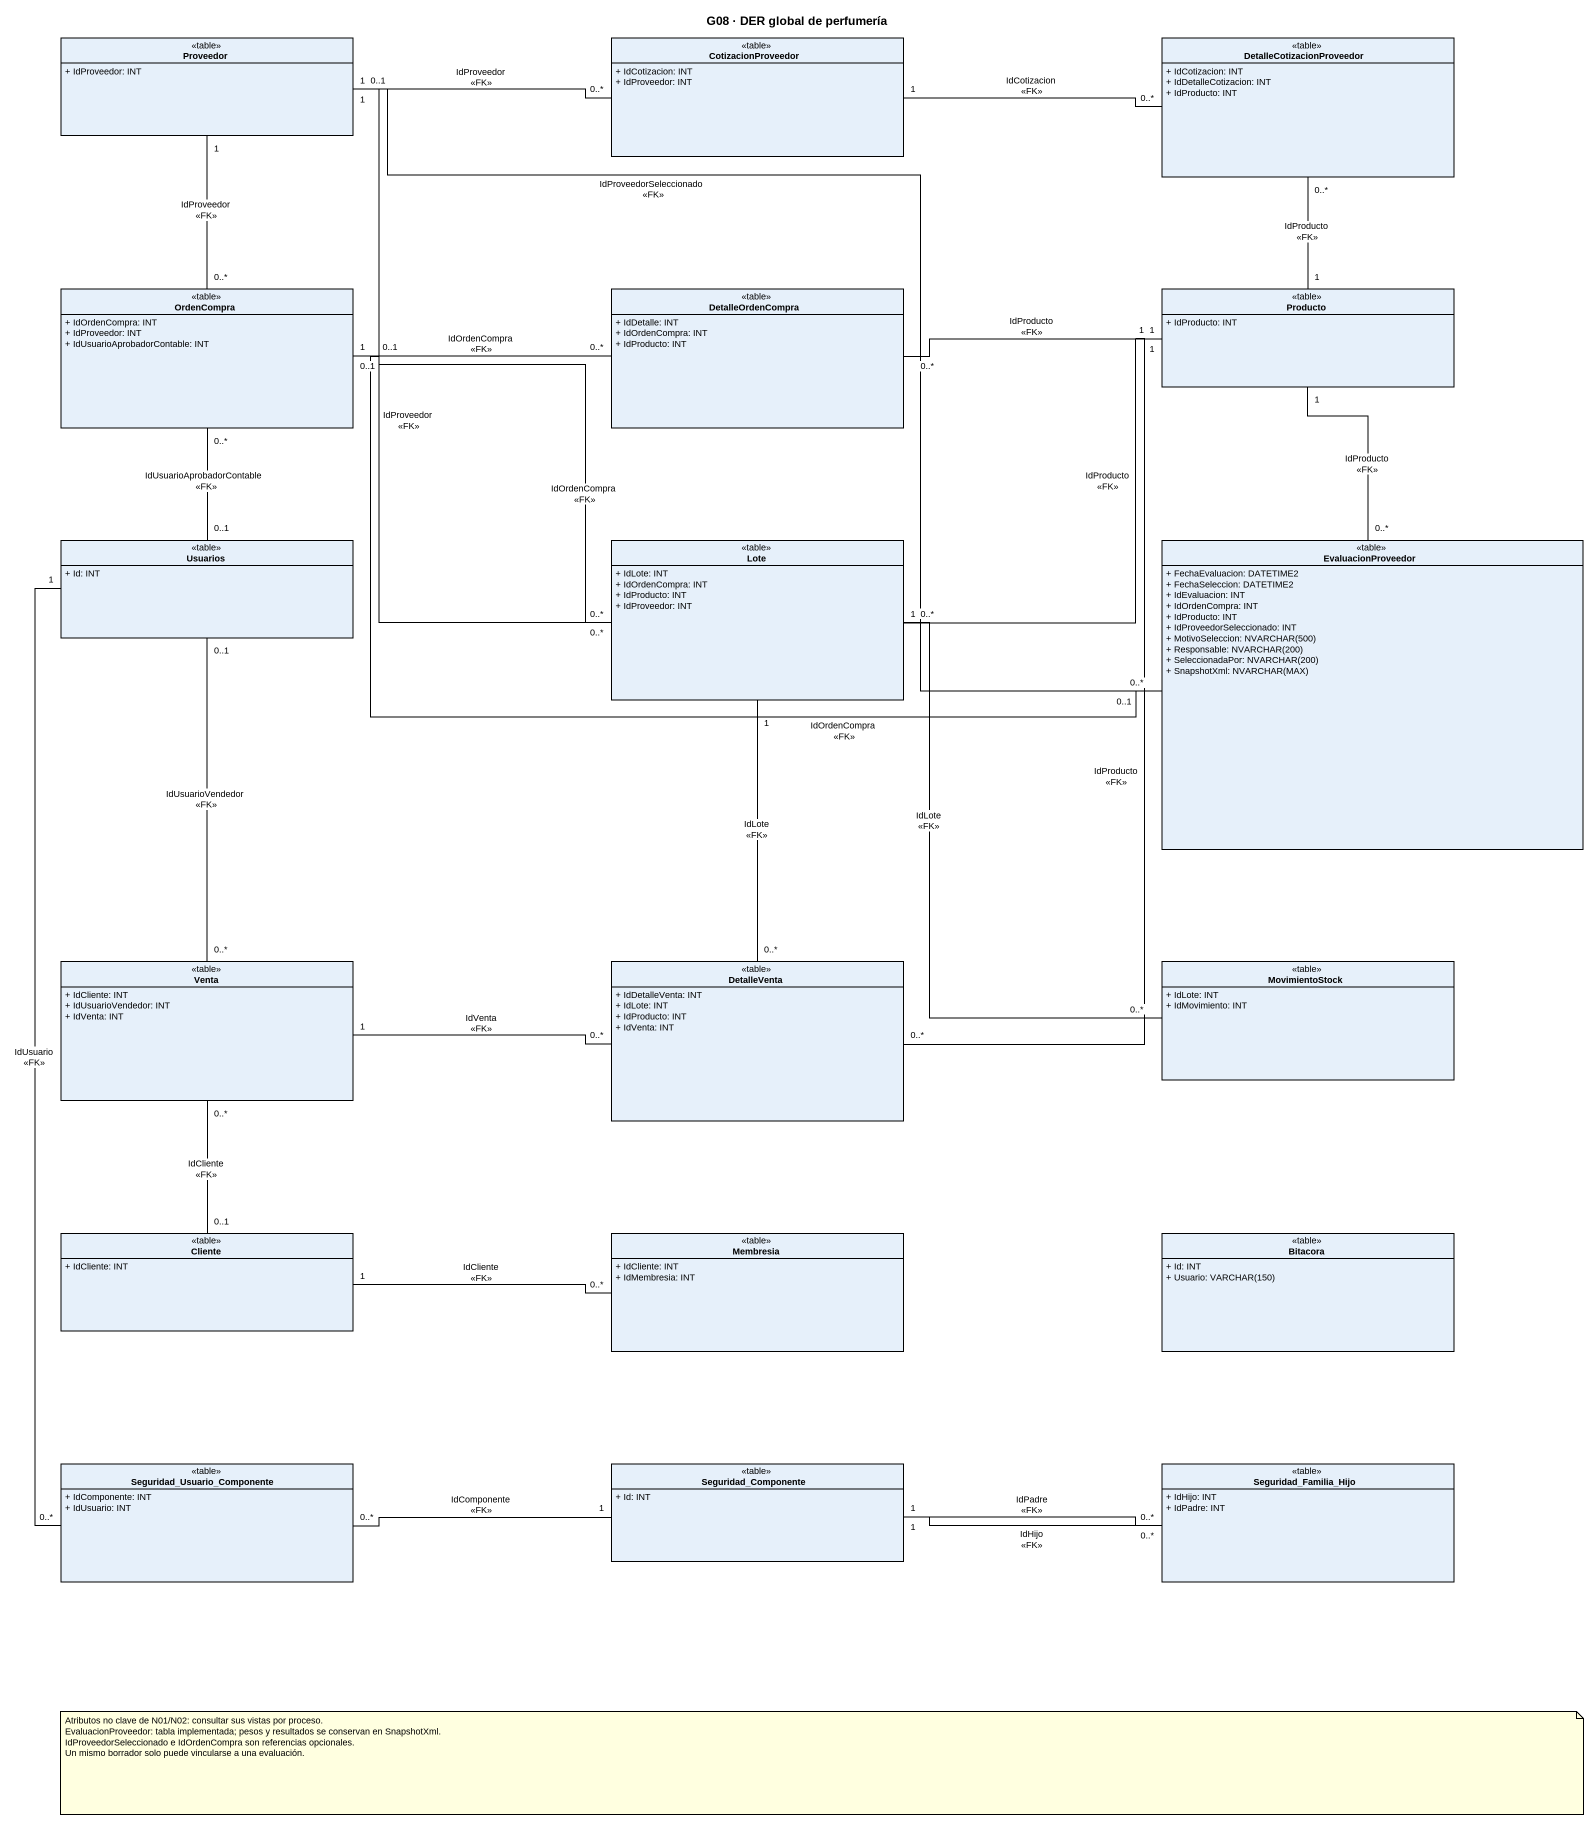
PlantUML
@startuml
title G08 · DER global de perfumería
hide circle
hide empty members
skinparam classAttributeIconSize 0
class Proveedor <<table>> {
  + IdProveedor: INT
}
class CotizacionProveedor <<table>> {
  + IdCotizacion: INT
  + IdProveedor: INT
}
class DetalleCotizacionProveedor <<table>> {
  + IdCotizacion: INT
  + IdDetalleCotizacion: INT
  + IdProducto: INT
}
class OrdenCompra <<table>> {
  + IdOrdenCompra: INT
  + IdProveedor: INT
  + IdUsuarioAprobadorContable: INT
}
class DetalleOrdenCompra <<table>> {
  + IdDetalle: INT
  + IdOrdenCompra: INT
  + IdProducto: INT
}
class Producto <<table>> {
  + IdProducto: INT
}
class Usuarios <<table>> {
  + Id: INT
}
class Lote <<table>> {
  + IdLote: INT
  + IdOrdenCompra: INT
  + IdProducto: INT
  + IdProveedor: INT
}
class EvaluacionProveedor <<table>> {
  + FechaEvaluacion: DATETIME2
  + FechaSeleccion: DATETIME2
  + IdEvaluacion: INT
  + IdOrdenCompra: INT
  + IdProducto: INT
  + IdProveedorSeleccionado: INT
  {field} + MotivoSeleccion: NVARCHAR(500)
  {field} + Responsable: NVARCHAR(200)
  {field} + SeleccionadaPor: NVARCHAR(200)
  {field} + SnapshotXml: NVARCHAR(MAX)
}
class Venta <<table>> {
  + IdCliente: INT
  + IdUsuarioVendedor: INT
  + IdVenta: INT
}
class DetalleVenta <<table>> {
  + IdDetalleVenta: INT
  + IdLote: INT
  + IdProducto: INT
  + IdVenta: INT
}
class MovimientoStock <<table>> {
  + IdLote: INT
  + IdMovimiento: INT
}
class Cliente <<table>> {
  + IdCliente: INT
}
class Membresia <<table>> {
  + IdCliente: INT
  + IdMembresia: INT
}
class Bitacora <<table>> {
  + Id: INT
  {field} + Usuario: VARCHAR(150)
}
class Seguridad_Usuario_Componente <<table>> {
  + IdComponente: INT
  + IdUsuario: INT
}
class Seguridad_Componente <<table>> {
  + Id: INT
}
class Seguridad_Familia_Hijo <<table>> {
  + IdHijo: INT
  + IdPadre: INT
}
CotizacionProveedor "0..*" -left- "1" Proveedor : IdProveedor\n<<FK>>
DetalleCotizacionProveedor "0..*" -left- "1" CotizacionProveedor : IdCotizacion\n<<FK>>
DetalleCotizacionProveedor "0..*" -- "1" Producto : IdProducto\n<<FK>>
OrdenCompra "0..*" -up- "1" Proveedor : IdProveedor\n<<FK>>
OrdenCompra "0..*" -- "0..1" Usuarios : IdUsuarioAprobadorContable\n<<FK>>
DetalleOrdenCompra "0..*" -left- "1" OrdenCompra : IdOrdenCompra\n<<FK>>
DetalleOrdenCompra "0..*" -right- "1" Producto : IdProducto\n<<FK>>
Lote "0..*" -up- "1" Proveedor : IdProveedor\n<<FK>>
Lote "0..*" -left- "0..1" OrdenCompra : IdOrdenCompra\n<<FK>>
Lote "0..*" -right- "1" Producto : IdProducto\n<<FK>>
EvaluacionProveedor "0..*" -left- "0..1" Proveedor : IdProveedorSeleccionado\n<<FK>>
EvaluacionProveedor "0..1" -left- "0..1" OrdenCompra : IdOrdenCompra\n<<FK>>
EvaluacionProveedor "0..*" -up- "1" Producto : IdProducto\n<<FK>>
Venta "0..*" -up- "0..1" Usuarios : IdUsuarioVendedor\n<<FK>>
Venta "0..*" -- "0..1" Cliente : IdCliente\n<<FK>>
DetalleVenta "0..*" -up- "1" Producto : IdProducto\n<<FK>>
DetalleVenta "0..*" -up- "1" Lote : IdLote\n<<FK>>
DetalleVenta "0..*" -left- "1" Venta : IdVenta\n<<FK>>
MovimientoStock "0..*" -up- "1" Lote : IdLote\n<<FK>>
Membresia "0..*" -left- "1" Cliente : IdCliente\n<<FK>>
Seguridad_Usuario_Componente "0..*" -up- "1" Usuarios : IdUsuario\n<<FK>>
Seguridad_Usuario_Componente "0..*" -right- "1" Seguridad_Componente : IdComponente\n<<FK>>
Seguridad_Familia_Hijo "0..*" -left- "1" Seguridad_Componente : IdPadre\n<<FK>>
Seguridad_Familia_Hijo "0..*" -left- "1" Seguridad_Componente : IdHijo\n<<FK>>
note as N1
  Atributos no clave de N01/N02: consultar sus vistas por proceso.
  EvaluacionProveedor: tabla implementada; pesos y resultados se conservan en SnapshotXml.
  IdProveedorSeleccionado e IdOrdenCompra son referencias opcionales.
  Un mismo borrador solo puede vincularse a una evaluación.
end note
@enduml
